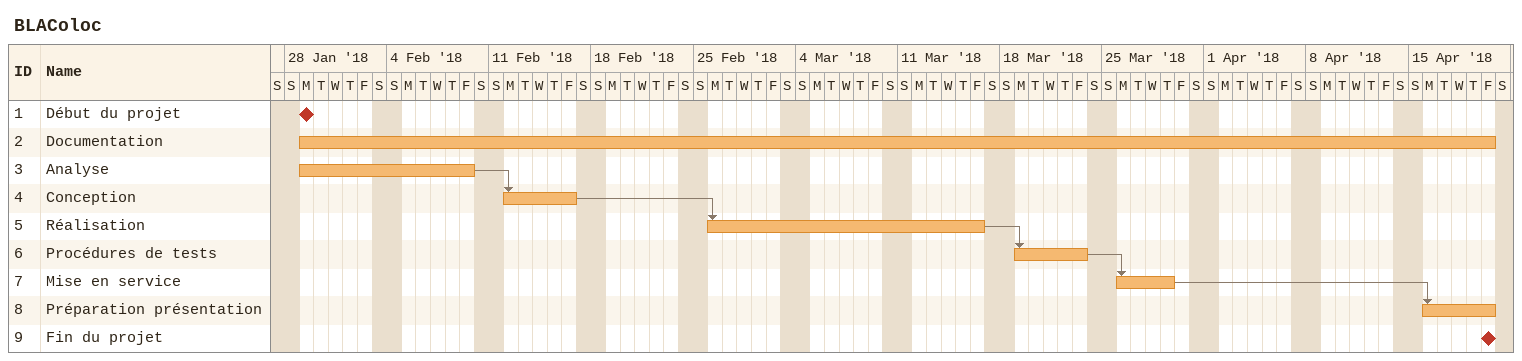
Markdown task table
BLAColoc

| ID | Task | Start | Finish | Predecessors |
|---|---|---|---|---|
| 1 | Début du projet (milestone) | 2018-01-29 | 2018-01-29 |  |
| 2 | Documentation | 2018-01-29 | 2018-04-20 |  |
| 3 | Analyse | 2018-01-29 | 2018-02-09 |  |
| 4 | Conception | 2018-02-12 | 2018-02-16 | 3 |
| 5 | Réalisation | 2018-02-26 | 2018-03-16 | 4 |
| 6 | Procédures de tests | 2018-03-19 | 2018-03-23 | 5 |
| 7 | Mise en service | 2018-03-26 | 2018-03-29 | 6 |
| 8 | Préparation présentation | 2018-04-16 | 2018-04-20 | 7 |
| 9 | Fin du projet (milestone) | 2018-04-20 | 2018-04-20 |  |
